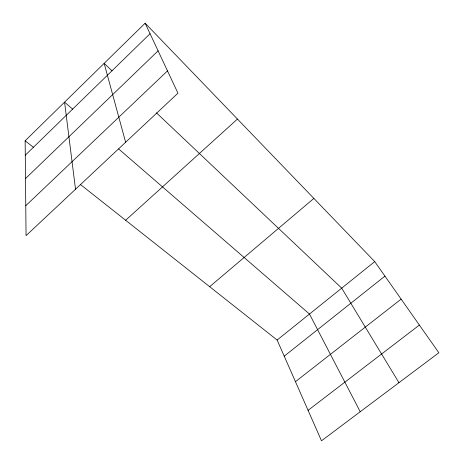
<?xml version="1.0" encoding="UTF-8"?>
<svg xmlns="http://www.w3.org/2000/svg" width="464" height="464" viewBox="0 0 464 464"><rect width="100%" height="100%" fill="white"/><g stroke="black" fill="none" stroke-linecap="round" stroke-linejoin="round"><path stroke-width="0.7" d="M145.128 23.2L177.95 93.183L26.054 235.642L25.143 140.789L145.128 23.2L374.738 261.615L438.857 352.75L321.494 440.8L277.118 340.037L80.359 184.452M25.282 155.202L150.063 33.715M25.508 178.565L158.096 50.849M25.769 205.709L167.498 70.899M125.64 220.255L237.452 119.062M209.653 286.688L313.867 198.412M277.118 340.037L374.738 261.615M284.223 356.172L384.946 276.126M295.452 381.675L401.128 299.129M308.079 410.338L419.381 325.067M25.143 140.789L33.57 147.453M72.79 109.266L64.566 102.155L75.522 189.254M118.645 148.944L309.482 314.035L360.226 411.736M112.039 70.812L104.156 63.353L125.628 142.257M156.484 112.874L341.701 288.156L398.959 382.684"/></g></svg>
